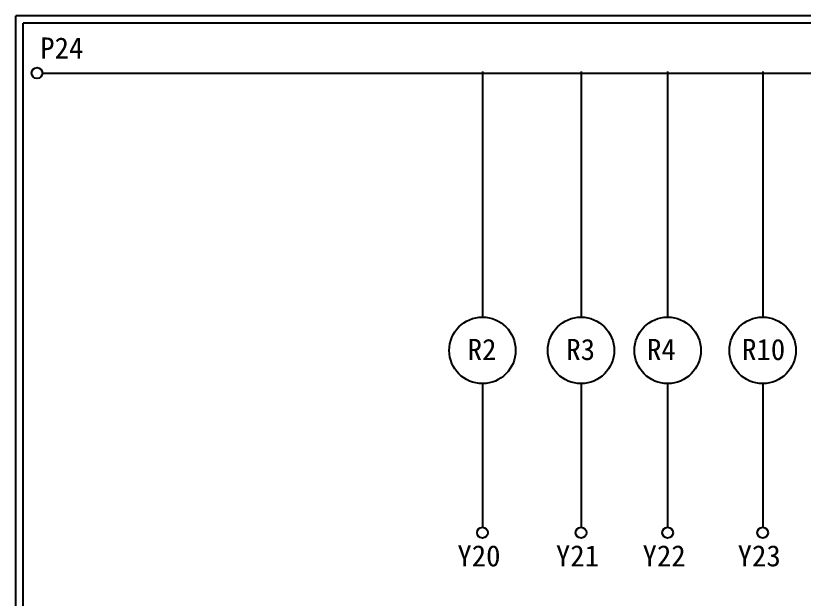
# Model space of a CAD drawing. Extents: x 926 to 1213, y 3 to 207.
# Drawn here: x 925.7 to 1060.1, y 107.6 to 207 of the extents above; entities that cross this region are included whole.
import ezdxf

# ---------------------------------------------------------------- set-up
doc = ezdxf.new("R2010")
doc.units = 0
doc.layers.add('圖框層', color=7, linetype='CONTINUOUS')
doc.layers.add('標尺寸層', color=3, linetype='CONTINUOUS')
doc.styles.add('STSL', font='kaiu.ttf')

msp = doc.modelspace()

# ---------------------------------------------------------------- linework, layer by layer
at = {"layer": '圖框層', "color": 0}
for p, q in [((1212.74, 206.97), (925.74, 206.97)), ((925.74, 3), (925.74, 206.97)), ((1211.49, 205.72), (926.99, 205.72)), ((926.99, 4.25), (926.99, 205.72))]:
    msp.add_line(p, q, dxfattribs=at)
at = {"layer": '標尺寸層', "color": 0}
for p, q in [((1005.25, 197.49), (1005.25, 155.66)), ((1022.05, 197.49), (1022.05, 155.66)), ((1036.81, 197.49), (1036.81, 155.66)), ((1053, 197.49), (1053, 155.66)), ((930.28, 197.22), (1207.88, 197.22)), ((1005.25, 144.34), (1005.25, 119.89)), ((1022.05, 144.34), (1022.05, 119.89)), ((1036.81, 144.34), (1036.81, 119.89)), ((1053, 144.34), (1053, 119.89))]:
    msp.add_line(p, q, dxfattribs=at)
for centre, radius in [((929.36, 197.22), 0.92), ((1005.25, 150), 5.66), ((1022.05, 150), 5.66), ((1036.81, 150), 5.66), ((1053, 150), 5.66), ((1005.25, 118.97), 0.92), ((1022.05, 118.97), 0.92), ((1036.81, 118.97), 0.92), ((1053, 118.97), 0.92)]:
    msp.add_circle(centre, radius, dxfattribs=at)

# ---------------------------------------------------------------- texts
at = {"layer": '圖框層', "color": 0, "style": 'STSL'}
for s, p in [('P24', (929.91, 199.68)), ('R2', (1002.74, 148.36)), ('R3', (1019.54, 148.36)), ('R4', (1033.3, 148.36)), ('R10', (1049.49, 148.36)), ('Y20', (1000.98, 113.23)), ('Y21', (1017.77, 113.23)), ('Y22', (1032.53, 113.23)), ('Y23', (1048.73, 113.23))]:
    msp.add_text(s, height=3.6, dxfattribs=at).set_placement(p)

doc.saveas('drawing.dxf')
